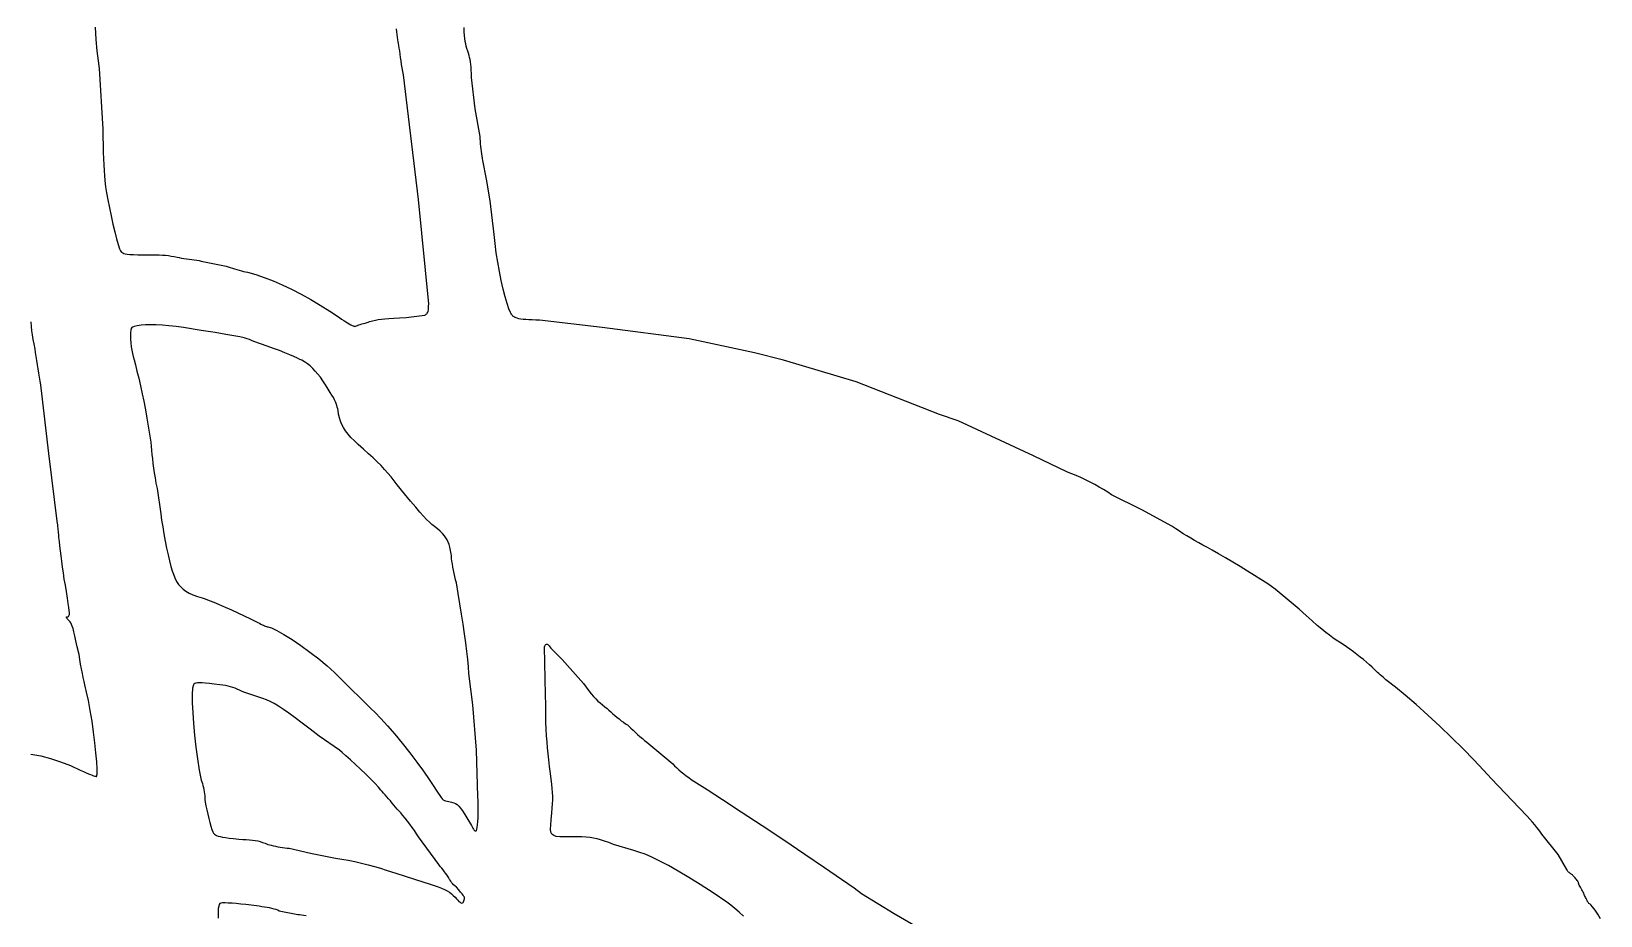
# Model space of a CAD drawing. Extents: x 0.1 to 14.4, y 0 to 16.2.
# Drawn here: x 10.015 to 13.762, y 4.436 to 6.549 of the extents above; entities that cross this region are included whole.
import ezdxf

# ---------------------------------------------------------------- set-up
doc = ezdxf.new("R2010")
doc.units = 0
doc.layers.get('0').update_dxf_attribs({"color": 5, "linetype": 'CONTINUOUS'})
doc.layers.add('1', color=1, linetype='CONTINUOUS')

msp = doc.modelspace()

# ---------------------------------------------------------------- linework, layer by layer
at = {"linetype": 'CONTINUOUS'}
for points in [[(13.7621, 4.429), (13.7551, 4.44), (13.7487, 4.4496), (13.7431, 4.4573), (13.7387, 4.4625), (13.737, 4.4634), (13.7355, 4.4646), (13.7341, 4.4657), (13.733, 4.4669), (13.732, 4.4681), (13.7312, 4.4692), (13.7305, 4.4701), (13.7301, 4.4708), (13.7298, 4.4713), (13.7297, 4.4715), (13.7296, 4.4726), (13.7291, 4.474), (13.7284, 4.4756), (13.7274, 4.4776), (13.7264, 4.4797), (13.7252, 4.4821), (13.724, 4.4845), (13.7228, 4.4871), (13.7217, 4.4898), (13.7207, 4.4925), (13.7189, 4.4953), (13.7172, 4.4982), (13.7155, 4.5011), (13.7139, 4.504), (13.7125, 4.5068), (13.7112, 4.5094), (13.7102, 4.5117), (13.7094, 4.5137), (13.7089, 4.5154), (13.7087, 4.5165), (13.7076, 4.5184), (13.7063, 4.5204), (13.7047, 4.5225), (13.703, 4.5246), (13.7012, 4.5267), (13.6994, 4.5286), (13.6977, 4.5305), (13.6961, 4.5321), (13.6948, 4.5335), (13.6937, 4.5345), (13.6919, 4.5355), (13.6901, 4.5366), (13.6884, 4.5379), (13.6869, 4.5392), (13.6854, 4.5405), (13.6842, 4.5419), (13.6831, 4.5432), (13.6823, 4.5444), (13.6819, 4.5456), (13.6817, 4.5465), (13.6607, 4.5826), (13.6216, 4.6306), (13.6185, 4.6355), (13.6146, 4.6409), (13.6099, 4.6469), (13.6048, 4.6533), (13.5991, 4.6599), (13.5931, 4.6667), (13.5868, 4.6736), (13.5804, 4.6805), (13.5739, 4.6872), (13.5676, 4.6937), (13.5015, 4.7628), (13.4823, 4.7842), (13.4594, 4.8085), (13.4338, 4.8346), (13.4064, 4.8617), (13.378, 4.8889), (13.3495, 4.9154), (13.3218, 4.9403), (13.2958, 4.9628), (13.2723, 4.982), (13.2523, 4.997), (13.2494, 4.9998), (13.2462, 5.0027), (13.2429, 5.0057), (13.2395, 5.0087), (13.2361, 5.0116), (13.2328, 5.0145), (13.2297, 5.0172), (13.2268, 5.0198), (13.2243, 5.0221), (13.2222, 5.024), (13.2165, 5.0296), (13.2101, 5.0355), (13.2032, 5.0415), (13.1958, 5.0478), (13.1881, 5.0541), (13.1801, 5.0603), (13.1719, 5.0666), (13.1636, 5.0727), (13.1553, 5.0785), (13.1471, 5.0841), (13.1385, 5.0894), (13.1304, 5.0946), (13.1226, 5.1), (13.1145, 5.1059), (13.1059, 5.1126), (13.0963, 5.1204), (13.0856, 5.1296), (13.0732, 5.1404), (13.0588, 5.1532), (13.042, 5.1682), (12.985, 5.2162), (12.9762, 5.2225), (12.9648, 5.2302), (12.951, 5.2392), (12.9356, 5.249), (12.9189, 5.2594), (12.9015, 5.2701), (12.8839, 5.2807), (12.8666, 5.291), (12.8501, 5.3006), (12.8348, 5.3093), (12.8235, 5.3155), (12.8127, 5.3213), (12.8025, 5.3269), (12.7928, 5.3324), (12.7834, 5.3378), (12.7743, 5.3433), (12.7654, 5.3487), (12.7565, 5.3544), (12.7477, 5.3602), (12.7387, 5.3664), (12.6667, 5.4054), (12.5946, 5.4414), (12.5853, 5.4477), (12.5753, 5.454), (12.5649, 5.4601), (12.5541, 5.4661), (12.5432, 5.4718), (12.5321, 5.4773), (12.5211, 5.4825), (12.5102, 5.4873), (12.4997, 5.4916), (12.4895, 5.4955), (12.4084, 5.5345), (12.2282, 5.6186), (12.1832, 5.6336), (12.0841, 5.6727), (11.985, 5.7117), (11.8108, 5.7628), (11.7417, 5.7808), (11.5856, 5.8138), (11.3784, 5.8408), (11.3033, 5.8498), (11.2282, 5.8589), (11.2194, 5.859), (11.2111, 5.8592), (11.2032, 5.8596), (11.196, 5.8601), (11.1896, 5.8607), (11.1839, 5.8614), (11.1791, 5.8622), (11.1754, 5.8631), (11.1727, 5.864), (11.1712, 5.8649), (11.1702, 5.865), (11.1691, 5.8655), (11.1678, 5.8663), (11.1665, 5.8674), (11.1652, 5.8686), (11.1638, 5.87), (11.1625, 5.8716), (11.1613, 5.8733), (11.1601, 5.8751), (11.1592, 5.8769), (11.1553, 5.8861), (11.1511, 5.8988), (11.1466, 5.9146), (11.142, 5.9329), (11.1374, 5.9531), (11.133, 5.9746), (11.1289, 5.9969), (11.1253, 6.0195), (11.1224, 6.0417), (11.1201, 6.0631), (11.1111, 6.1441), (11.1021, 6.1952), (11.0931, 6.2402), (11.0922, 6.245), (11.0913, 6.2502), (11.0905, 6.2558), (11.0897, 6.2616), (11.089, 6.2676), (11.0883, 6.2737), (11.0878, 6.2799), (11.0874, 6.2859), (11.0872, 6.2917), (11.0871, 6.2973), (11.0751, 6.3634), (11.0661, 6.4384), (11.066, 6.4477), (11.0657, 6.4559), (11.0653, 6.4632), (11.0646, 6.4697), (11.0638, 6.4756), (11.0628, 6.481), (11.0617, 6.4862), (11.0603, 6.4912), (11.0588, 6.4962), (11.0571, 6.5015), (11.0554, 6.5075), (11.0538, 6.5131), (11.0525, 6.5187), (11.0513, 6.5246), (11.0503, 6.5312), (11.0495, 6.5387), (11.0489, 6.5476), (11.0484, 6.5581)], [(11.7156, 4.4351), (11.7051, 4.4447), (11.6949, 4.4536), (11.685, 4.4616), (11.6757, 4.4685), (11.6428, 4.4906), (11.6125, 4.5104), (11.5847, 4.5278), (11.5594, 4.5429), (11.5364, 4.5559), (11.5157, 4.5668), (11.4971, 4.5758), (11.4806, 4.5828), (11.4661, 4.5881), (11.4535, 4.5916), (11.4054, 4.6066), (11.3937, 4.6108), (11.3835, 4.6143), (11.3745, 4.6171), (11.366, 4.6194), (11.3577, 4.6212), (11.3492, 4.6226), (11.3399, 4.6236), (11.3295, 4.6242), (11.3174, 4.6245), (11.3033, 4.6246), (11.2887, 4.6246), (11.2773, 4.6248), (11.2686, 4.6256), (11.2624, 4.6274), (11.2583, 4.6306), (11.256, 4.6357), (11.2551, 4.6429), (11.2554, 4.6527), (11.2566, 4.6655), (11.2583, 4.6817), (11.2591, 4.6934), (11.2597, 4.7036), (11.26, 4.7129), (11.26, 4.7217), (11.2598, 4.7305), (11.2591, 4.7398), (11.2581, 4.7503), (11.2566, 4.7622), (11.2547, 4.7762), (11.2523, 4.7928), (11.2505, 4.8084), (11.249, 4.823), (11.2477, 4.8371), (11.2465, 4.8513), (11.2455, 4.866), (11.2447, 4.8817), (11.244, 4.8988), (11.2436, 4.9179), (11.2433, 4.9395), (11.2432, 4.964), (11.2402, 5.0781), (11.2412, 5.0805), (11.2424, 5.0824), (11.2437, 5.0837), (11.2451, 5.0844), (11.2466, 5.0845), (11.2482, 5.0839), (11.2499, 5.0827), (11.2517, 5.0809), (11.2535, 5.0783), (11.2553, 5.0751), (11.2823, 5.048), (11.3333, 4.991), (11.3402, 4.9817), (11.3465, 4.9735), (11.3523, 4.9663), (11.3577, 4.9599), (11.363, 4.9542), (11.3681, 4.949), (11.3733, 4.9443), (11.3787, 4.9398), (11.3843, 4.9354), (11.3904, 4.9309), (11.3942, 4.9272), (11.3986, 4.9231), (11.4032, 4.9189), (11.4082, 4.9146), (11.4133, 4.9103), (11.4185, 4.9061), (11.4237, 4.902), (11.4288, 4.8983), (11.4338, 4.8948), (11.4384, 4.8919), (11.4424, 4.888), (11.4469, 4.8838), (11.4519, 4.8791), (11.4573, 4.8743), (11.4628, 4.8694), (11.4685, 4.8644), (11.4741, 4.8596), (11.4796, 4.855), (11.4847, 4.8507), (11.4895, 4.8468), (11.5465, 4.7988), (11.5512, 4.7942), (11.5562, 4.7895), (11.5615, 4.7847), (11.5671, 4.7799), (11.5728, 4.7752), (11.5788, 4.7705), (11.5848, 4.7659), (11.591, 4.7616), (11.5973, 4.7575), (11.6036, 4.7538), (11.629, 4.7376), (11.6656, 4.7139), (11.7101, 4.6846), (11.7598, 4.6517), (11.8116, 4.6171), (11.8624, 4.5829), (11.9094, 4.5511), (11.9495, 4.5236), (11.9797, 4.5024), (11.997, 4.4895), (12.0751, 4.4414), (12.3123, 4.3033)]]:
    msp.add_lwpolyline(points, dxfattribs=at)
at = {"layer": '1', "linetype": 'CONTINUOUS'}
for points in [[(10.1673, 6.5582), (10.1695, 6.5289), (10.1719, 6.5019), (10.1745, 6.4784), (10.1772, 6.4595), (10.1862, 6.3153), (10.1863, 6.296), (10.1865, 6.2776), (10.1869, 6.2603), (10.1874, 6.2442), (10.1881, 6.2294), (10.1888, 6.2159), (10.1896, 6.2038), (10.1904, 6.1933), (10.1913, 6.1844), (10.1922, 6.1772), (10.1945, 6.1629), (10.1977, 6.146), (10.2015, 6.1273), (10.2057, 6.1077), (10.2102, 6.0882), (10.2147, 6.0697), (10.2189, 6.0531), (10.2227, 6.0394), (10.2259, 6.0294), (10.2282, 6.024), (10.2299, 6.0223), (10.2315, 6.0208), (10.2335, 6.0194), (10.236, 6.0183), (10.2395, 6.0173), (10.2442, 6.0165), (10.2506, 6.0158), (10.2588, 6.0154), (10.2692, 6.0151), (10.2823, 6.015), (10.2934, 6.015), (10.3034, 6.015), (10.3125, 6.0149), (10.3208, 6.0146), (10.3285, 6.0143), (10.3357, 6.0137), (10.3426, 6.013), (10.3494, 6.0119), (10.3563, 6.0106), (10.3634, 6.009), (10.3682, 6.0081), (10.3736, 6.0072), (10.3795, 6.0063), (10.3856, 6.0054), (10.3919, 6.0045), (10.3982, 6.0036), (10.4043, 6.0027), (10.4102, 6.0018), (10.4156, 6.0009), (10.4204, 6), (10.4805, 5.988), (10.4852, 5.9862), (10.4901, 5.9844), (10.4953, 5.9827), (10.5006, 5.981), (10.506, 5.9794), (10.5114, 5.9778), (10.5167, 5.9764), (10.5219, 5.9751), (10.5269, 5.974), (10.5315, 5.973), (10.551, 5.9677), (10.5713, 5.9609), (10.5925, 5.9527), (10.6143, 5.9431), (10.6366, 5.9324), (10.6593, 5.9207), (10.6822, 5.9079), (10.7052, 5.8943), (10.7281, 5.8799), (10.7508, 5.8649), (10.7561, 5.8614), (10.7611, 5.8581), (10.7659, 5.855), (10.7704, 5.8523), (10.7744, 5.8498), (10.778, 5.8478), (10.7811, 5.8461), (10.7836, 5.8449), (10.7855, 5.8441), (10.7868, 5.8438), (10.788, 5.844), (10.7896, 5.8445), (10.7918, 5.8452), (10.7943, 5.8461), (10.7973, 5.8472), (10.8006, 5.8484), (10.8043, 5.8496), (10.8082, 5.8508), (10.8124, 5.8519), (10.8168, 5.8529), (10.8237, 5.8553), (10.8302, 5.8573), (10.8367, 5.8589), (10.8435, 5.8601), (10.851, 5.8611), (10.8594, 5.8619), (10.8692, 5.8627), (10.8806, 5.8633), (10.8941, 5.864), (10.9099, 5.8649), (10.955, 5.8709), (10.9567, 5.8718), (10.9582, 5.8728), (10.9596, 5.8741), (10.9607, 5.8756), (10.9617, 5.8776), (10.9625, 5.8802), (10.9632, 5.8834), (10.9636, 5.8873), (10.9639, 5.8921), (10.964, 5.8979), (10.9399, 6.1471), (10.9159, 6.3453), (10.9039, 6.4444), (10.9022, 6.4527), (10.9006, 6.4612), (10.8992, 6.4697), (10.8979, 6.4782), (10.8968, 6.4865), (10.8957, 6.4944), (10.8947, 6.5018), (10.8937, 6.5085), (10.8928, 6.5145), (10.8919, 6.5195), (10.891, 6.5236), (10.8901, 6.5287), (10.8893, 6.5345), (10.8885, 6.5408), (10.8878, 6.5477), (10.8871, 6.5548)], [(10.0139, 4.8224), (10.0376, 4.8178), (10.0613, 4.8117), (10.085, 4.804), (10.1086, 4.7947), (10.1321, 4.7838), (10.1397, 4.7804), (10.1463, 4.7776), (10.1519, 4.7752), (10.1567, 4.7733), (10.1607, 4.7718), (10.1639, 4.7706), (10.1665, 4.7697), (10.1685, 4.7692), (10.1701, 4.7689), (10.1712, 4.7688), (10.1724, 4.7742), (10.1724, 4.7862), (10.1715, 4.8035), (10.1696, 4.8249), (10.167, 4.8491), (10.1638, 4.8749), (10.1601, 4.9012), (10.156, 4.9266), (10.1516, 4.9499), (10.1471, 4.97), (10.1461, 4.9744), (10.1447, 4.9802), (10.1431, 4.9874), (10.1412, 4.9956), (10.1393, 5.0049), (10.1372, 5.0149), (10.1351, 5.0256), (10.133, 5.0369), (10.131, 5.0484), (10.1291, 5.0601), (10.125, 5.0781), (10.1217, 5.093), (10.119, 5.105), (10.1168, 5.1146), (10.1149, 5.122), (10.1131, 5.1277), (10.1114, 5.1321), (10.1096, 5.1356), (10.1076, 5.1385), (10.1051, 5.1411), (10.1034, 5.1429), (10.1019, 5.1444), (10.1007, 5.1457), (10.0997, 5.1469), (10.0991, 5.1479), (10.0988, 5.1487), (10.099, 5.1493), (10.0995, 5.1498), (10.1006, 5.1501), (10.1021, 5.1502), (10.1037, 5.151), (10.105, 5.1521), (10.1058, 5.1537), (10.1062, 5.1562), (10.1062, 5.1599), (10.1058, 5.1653), (10.1049, 5.1726), (10.1035, 5.1823), (10.1015, 5.1947), (10.0991, 5.2102), (10.0965, 5.2254), (10.094, 5.2404), (10.0918, 5.2549), (10.0897, 5.2691), (10.0878, 5.2827), (10.0861, 5.2956), (10.0846, 5.3079), (10.0832, 5.3193), (10.0821, 5.3298), (10.0811, 5.3393), (10.081, 5.343), (10.0808, 5.3468), (10.0804, 5.3506), (10.08, 5.3544), (10.0796, 5.3581), (10.0791, 5.3616), (10.0787, 5.3649), (10.0784, 5.3678), (10.0782, 5.3703), (10.0781, 5.3724), (10.0571, 5.5405), (10.039, 5.6967), (10.038, 5.7044), (10.0366, 5.713), (10.035, 5.7223), (10.0333, 5.7321), (10.0315, 5.7421), (10.0297, 5.7523), (10.028, 5.7623), (10.0265, 5.772), (10.0251, 5.7813), (10.024, 5.7898), (10.0216, 5.8018), (10.0196, 5.8129), (10.018, 5.8234), (10.0168, 5.8336), (10.0158, 5.8438), (10.0149, 5.8544)], [(10.6715, 4.4359), (10.6658, 4.437), (10.6604, 4.4378), (10.6557, 4.4383), (10.6517, 4.4384), (10.6066, 4.4474), (10.6035, 4.4492), (10.5995, 4.4507), (10.5949, 4.4521), (10.5897, 4.4534), (10.5841, 4.4546), (10.5781, 4.4557), (10.5718, 4.4567), (10.5654, 4.4576), (10.5589, 4.4586), (10.5526, 4.4595), (10.54, 4.4612), (10.5276, 4.4627), (10.5158, 4.464), (10.5046, 4.465), (10.4944, 4.4658), (10.4853, 4.4664), (10.4777, 4.4666), (10.4716, 4.4666), (10.4675, 4.4662), (10.4655, 4.4655), (10.4638, 4.4628), (10.4626, 4.4586), (10.4617, 4.453), (10.4611, 4.4463), (10.461, 4.4388), (10.4611, 4.4306)]]:
    msp.add_lwpolyline(points, dxfattribs=at)
for points in [[(10.3607, 5.8433), (10.3439, 5.8452), (10.3281, 5.8465), (10.3134, 5.8473), (10.2999, 5.8476), (10.2878, 5.8473), (10.2771, 5.8465), (10.2681, 5.8452), (10.2607, 5.8433), (10.2553, 5.8408), (10.2537, 5.8387), (10.2527, 5.8345), (10.2521, 5.8286), (10.252, 5.8213), (10.2523, 5.8131), (10.2529, 5.8043), (10.2538, 5.7954), (10.2551, 5.7867), (10.2566, 5.7787), (10.2583, 5.7718), (10.2606, 5.764), (10.2637, 5.7521), (10.2675, 5.7371), (10.2716, 5.72), (10.2759, 5.7016), (10.2801, 5.6829), (10.284, 5.6649), (10.2873, 5.6486), (10.2898, 5.6348), (10.2913, 5.6246), (10.3003, 5.5676), (10.3012, 5.5576), (10.3021, 5.5476), (10.3032, 5.5375), (10.3043, 5.5272), (10.3056, 5.5165), (10.307, 5.5055), (10.3087, 5.4941), (10.3106, 5.4821), (10.3128, 5.4696), (10.3153, 5.4565), (10.3243, 5.3964), (10.3264, 5.3812), (10.3289, 5.365), (10.3318, 5.348), (10.3349, 5.331), (10.3382, 5.3142), (10.3416, 5.2982), (10.345, 5.2836), (10.3483, 5.2707), (10.3515, 5.2601), (10.3544, 5.2523), (10.3581, 5.243), (10.3621, 5.2348), (10.3666, 5.2276), (10.3718, 5.2214), (10.3776, 5.2158), (10.3844, 5.211), (10.3922, 5.2066), (10.4012, 5.2026), (10.4116, 5.1988), (10.4234, 5.1952), (10.4302, 5.1928), (10.4395, 5.1893), (10.4507, 5.1848), (10.4637, 5.1794), (10.4779, 5.1734), (10.4928, 5.1669), (10.5082, 5.1599), (10.5236, 5.1527), (10.5385, 5.1454), (10.5526, 5.1381), (10.5562, 5.1363), (10.5597, 5.1346), (10.5631, 5.1329), (10.5664, 5.1313), (10.5694, 5.1299), (10.5722, 5.1286), (10.5747, 5.1276), (10.5768, 5.1268), (10.5784, 5.1263), (10.5796, 5.1261), (10.5884, 5.1239), (10.6017, 5.1177), (10.6185, 5.1081), (10.6379, 5.0958), (10.6588, 5.0815), (10.6803, 5.0658), (10.7016, 5.0495), (10.7215, 5.0331), (10.7392, 5.0174), (10.7538, 5.003), (10.8258, 4.9309), (10.8365, 4.9213), (10.8501, 4.9072), (10.8658, 4.8898), (10.883, 4.8697), (10.9009, 4.848), (10.9188, 4.8254), (10.936, 4.8029), (10.9517, 4.7814), (10.9653, 4.7617), (10.976, 4.7447), (10.9817, 4.7358), (10.9863, 4.7286), (10.9902, 4.723), (10.9934, 4.7187), (10.9962, 4.7155), (10.9989, 4.7132), (11.0016, 4.7116), (11.0045, 4.7104), (11.0079, 4.7096), (11.012, 4.7087), (11.0185, 4.7071), (11.0237, 4.7057), (11.028, 4.7039), (11.0319, 4.7016), (11.0357, 4.6982), (11.0397, 4.6934), (11.0444, 4.6867), (11.0501, 4.6778), (11.0572, 4.6662), (11.0661, 4.6517), (11.0678, 4.6483), (11.0693, 4.6455), (11.0707, 4.6432), (11.072, 4.6414), (11.0732, 4.64), (11.0743, 4.6391), (11.0753, 4.6386), (11.0762, 4.6386), (11.0772, 4.6389), (11.0781, 4.6396), (11.079, 4.6425), (11.0798, 4.6472), (11.0806, 4.6536), (11.0813, 4.6613), (11.0818, 4.67), (11.0822, 4.6796), (11.0823, 4.6898), (11.0822, 4.7002), (11.0818, 4.7106), (11.0811, 4.7207), (11.0781, 4.8318), (11.0691, 4.9399), (11.0601, 5.015), (11.0589, 5.0305), (11.0572, 5.0479), (11.0551, 5.067), (11.0525, 5.0877), (11.0495, 5.1096), (11.0462, 5.1326), (11.0426, 5.1565), (11.0386, 5.1811), (11.0344, 5.206), (11.03, 5.2312), (11.0282, 5.2386), (11.0265, 5.2462), (11.0248, 5.2539), (11.0232, 5.2616), (11.0218, 5.2691), (11.0205, 5.2764), (11.0195, 5.2833), (11.0187, 5.2897), (11.0182, 5.2954), (11.018, 5.3003), (11.0163, 5.3087), (11.0146, 5.3161), (11.0128, 5.3225), (11.0107, 5.3284), (11.0083, 5.3337), (11.0053, 5.3388), (11.0016, 5.3438), (10.9971, 5.3489), (10.9916, 5.3544), (10.985, 5.3604), (10.9782, 5.3656), (10.9718, 5.3707), (10.9656, 5.3762), (10.9589, 5.3826), (10.9516, 5.3904), (10.943, 5.3999), (10.9329, 5.4117), (10.9208, 5.4263), (10.9063, 5.444), (10.8889, 5.4655), (10.8817, 5.4751), (10.8743, 5.4844), (10.8667, 5.4934), (10.8587, 5.5023), (10.8502, 5.5113), (10.8411, 5.5204), (10.8312, 5.5298), (10.8205, 5.5397), (10.8087, 5.5503), (10.7958, 5.5616), (10.7865, 5.5703), (10.7784, 5.5786), (10.7714, 5.5866), (10.7655, 5.5944), (10.7605, 5.6021), (10.7564, 5.6098), (10.7532, 5.6176), (10.7507, 5.6256), (10.7489, 5.6339), (10.7477, 5.6426), (10.7468, 5.647), (10.7458, 5.6511), (10.7446, 5.6552), (10.7432, 5.6593), (10.7414, 5.6637), (10.7391, 5.6684), (10.7363, 5.6736), (10.7328, 5.6795), (10.7287, 5.6861), (10.7237, 5.6937), (10.7175, 5.7041), (10.7114, 5.7136), (10.7054, 5.7222), (10.6994, 5.7301), (10.6933, 5.7372), (10.6872, 5.7436), (10.6809, 5.7494), (10.6744, 5.7544), (10.6677, 5.7589), (10.6607, 5.7628), (10.6567, 5.765), (10.6505, 5.768), (10.6423, 5.7717), (10.6322, 5.776), (10.6205, 5.7808), (10.6075, 5.7859), (10.5933, 5.7913), (10.5783, 5.7968), (10.5626, 5.8023), (10.5465, 5.8078), (10.541, 5.8103), (10.536, 5.8124), (10.5305, 5.8144), (10.5232, 5.8164), (10.5131, 5.8187), (10.499, 5.8214), (10.4796, 5.8248), (10.4538, 5.829), (10.4205, 5.8343), (10.3784, 5.8408)], [(10.4521, 4.9896), (10.4407, 4.9909), (10.4312, 4.9918), (10.4234, 4.9923), (10.417, 4.9925), (10.4121, 4.9923), (10.4083, 4.9918), (10.4055, 4.9909), (10.4036, 4.9896), (10.4024, 4.988), (10.4003, 4.9793), (10.3994, 4.9645), (10.3995, 4.9449), (10.4005, 4.9215), (10.4024, 4.8953), (10.405, 4.8673), (10.4082, 4.8388), (10.4119, 4.8106), (10.416, 4.7839), (10.4204, 4.7598), (10.4221, 4.7559), (10.4237, 4.7516), (10.425, 4.747), (10.4262, 4.7422), (10.4272, 4.7372), (10.428, 4.7323), (10.4286, 4.7275), (10.4291, 4.7229), (10.4293, 4.7186), (10.4294, 4.7147), (10.4306, 4.7075), (10.4322, 4.6988), (10.4342, 4.6891), (10.4364, 4.6788), (10.4388, 4.6685), (10.4413, 4.6587), (10.4438, 4.6498), (10.4462, 4.6424), (10.4485, 4.6368), (10.4505, 4.6336), (10.4524, 4.6312), (10.4547, 4.6292), (10.4576, 4.6276), (10.4612, 4.6262), (10.4658, 4.625), (10.4716, 4.6239), (10.4788, 4.6228), (10.4875, 4.6216), (10.498, 4.6203), (10.5105, 4.6186), (10.5199, 4.6185), (10.5284, 4.6182), (10.536, 4.6177), (10.543, 4.617), (10.5495, 4.616), (10.5557, 4.6147), (10.5616, 4.6132), (10.5675, 4.6113), (10.5734, 4.6091), (10.5796, 4.6066), (10.5835, 4.6056), (10.5881, 4.6045), (10.5931, 4.6033), (10.5984, 4.6021), (10.604, 4.601), (10.6096, 4.5999), (10.6152, 4.599), (10.6207, 4.5983), (10.6259, 4.5978), (10.6306, 4.5976), (10.6817, 4.5856), (10.7417, 4.5736), (10.7566, 4.5714), (10.772, 4.5687), (10.7878, 4.5654), (10.8037, 4.5617), (10.8194, 4.5578), (10.8347, 4.5537), (10.8493, 4.5495), (10.8628, 4.5453), (10.8751, 4.5413), (10.8859, 4.5375), (10.952, 4.5165), (10.9653, 4.5123), (10.9768, 4.5084), (10.9865, 4.505), (10.9948, 4.5017), (11.0019, 4.4985), (11.0079, 4.4953), (11.0133, 4.492), (11.0181, 4.4886), (11.0226, 4.4847), (11.027, 4.4805), (11.0305, 4.4763), (11.0335, 4.4729), (11.0363, 4.4702), (11.0388, 4.4682), (11.0409, 4.467), (11.0428, 4.4664), (11.0444, 4.4666), (11.0459, 4.4675), (11.0471, 4.4691), (11.048, 4.4715), (11.0488, 4.4739), (11.0494, 4.4761), (11.0495, 4.478), (11.0491, 4.4801), (11.048, 4.4824), (11.0463, 4.4851), (11.0438, 4.4885), (11.0403, 4.4927), (11.0357, 4.498), (11.03, 4.5045), (11.0266, 4.5073), (11.0235, 4.5102), (11.0208, 4.513), (11.0185, 4.5158), (11.0165, 4.5184), (11.0149, 4.5207), (11.0136, 4.5227), (11.0127, 4.5242), (11.012, 4.5255), (11.0117, 4.5268), (11.0107, 4.5287), (11.0091, 4.5312), (11.007, 4.5341), (11.0045, 4.5375), (11.0016, 4.5413), (10.9985, 4.5454), (10.9951, 4.5496), (10.9916, 4.5541), (10.988, 4.5586), (10.9399, 4.6246), (10.9352, 4.632), (10.93, 4.6396), (10.9246, 4.6472), (10.9189, 4.6548), (10.9133, 4.6622), (10.9077, 4.6692), (10.9024, 4.6757), (10.8974, 4.6815), (10.8928, 4.6866), (10.8889, 4.6907), (10.8851, 4.6954), (10.8811, 4.7003), (10.8769, 4.7053), (10.8726, 4.7104), (10.8682, 4.7155), (10.864, 4.7203), (10.86, 4.7249), (10.8562, 4.729), (10.8528, 4.7327), (10.8498, 4.7357), (10.8439, 4.7431), (10.8355, 4.7524), (10.8252, 4.7629), (10.8137, 4.7743), (10.8014, 4.786), (10.7891, 4.7976), (10.7773, 4.8084), (10.7665, 4.8181), (10.7575, 4.8261), (10.7508, 4.8318), (10.7027, 4.8649), (10.6808, 4.8817), (10.6616, 4.8964), (10.6448, 4.9091), (10.6301, 4.9199), (10.6171, 4.9291), (10.6056, 4.9367), (10.5952, 4.9429), (10.5857, 4.9479), (10.5765, 4.9519), (10.5676, 4.955), (10.5225, 4.97), (10.5172, 4.9726), (10.512, 4.975), (10.5068, 4.9773), (10.5016, 4.9793), (10.4962, 4.9812), (10.4907, 4.9829), (10.485, 4.9845), (10.4789, 4.9858), (10.4724, 4.987), (10.4655, 4.988)]]:
    msp.add_lwpolyline(points, close=True, dxfattribs=at)

doc.saveas('drawing.dxf')
